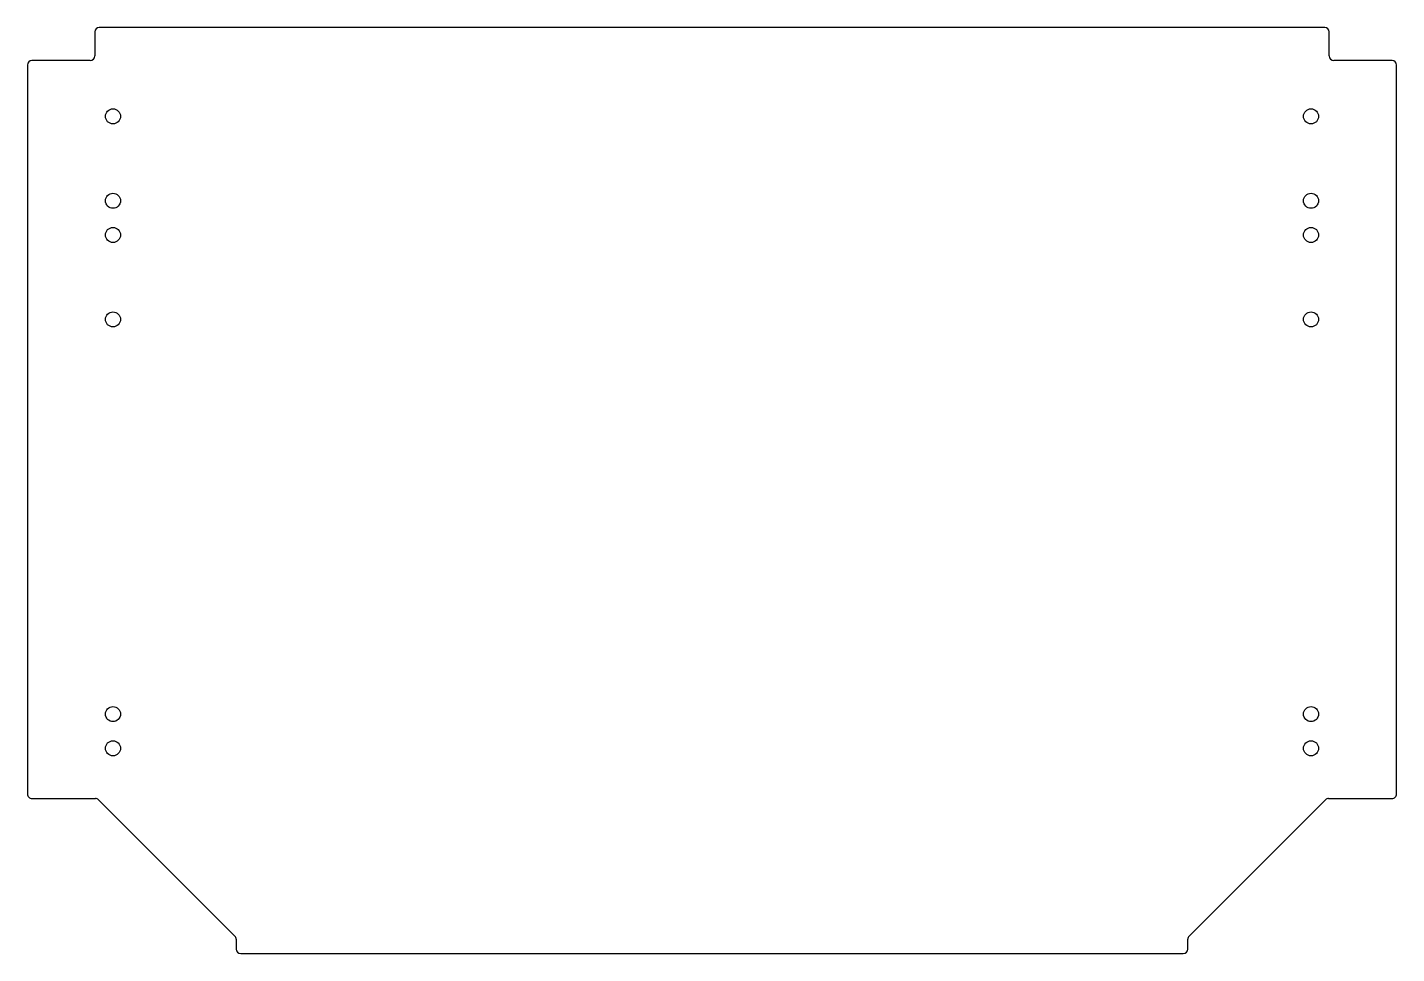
# Model space of a CAD drawing. Header units: millimetres. Extents: x -300 to 300, y -203 to 203.
import ezdxf

# ---------------------------------------------------------------- set-up
doc = ezdxf.new("R2010")
doc.units = ezdxf.units.MM
doc.layers.add('CUTOUTS', color=1, linetype='CONTINUOUS')
doc.layers.add('PERIMETER', color=5, linetype='CONTINUOUS')

msp = doc.modelspace()

# ---------------------------------------------------------------- linework, layer by layer
at = {"layer": 'CUTOUTS'}
for centre in [(-262.5, 164), (262.5, 164), (-262.5, 127), (262.5, 127), (-262.5, 112), (262.5, 112), (-262.5, 75), (262.5, 75), (-262.5, -98), (262.5, -98), (-262.5, -113), (262.5, -113)]:
    msp.add_circle(centre, 3.3, dxfattribs=at)
at = {"layer": 'PERIMETER'}
for p, q in [((-270.5, 201), (-270.5, 190.5)), ((268.5, 203), (-268.5, 203)), ((270.5, 190.5), (270.5, 201)), ((-300, 186.5), (-300, -133)), ((-272.5, 188.5), (-298, 188.5)), ((298, 188.5), (272.5, 188.5)), ((300, -133), (300, 186.5)), ((-298, -135), (-270.21, -135)), ((-268.79, -135.59), (-209.09, -195.29)), ((209.09, -195.29), (268.79, -135.59)), ((270.21, -135), (298, -135)), ((-208.5, -196.71), (-208.5, -201)), ((208.5, -201), (208.5, -196.71)), ((-206.5, -203), (206.5, -203))]:
    msp.add_line(p, q, dxfattribs=at)
for centre, start, end in [((-268.5, 201), 90, 180), ((268.5, 201), 0, 90), ((-298, 186.5), 90, 179.99999), ((-272.5, 190.5), -90, 0), ((272.5, 190.5), 180, 270), ((298, 186.5), 0.00001, 90), ((-298, -133), 179.99999, 270), ((-270.21, -137), 45, 90), ((270.21, -137), 90, 135), ((298, -133), -90, 0.00001), ((-210.5, -196.71), 0, 45), ((210.5, -196.71), 135, 180), ((-206.5, -201), 180, 270), ((206.5, -201), -90, 0)]:
    msp.add_arc(centre, 2, start, end, dxfattribs=at)

doc.saveas('drawing.dxf')
